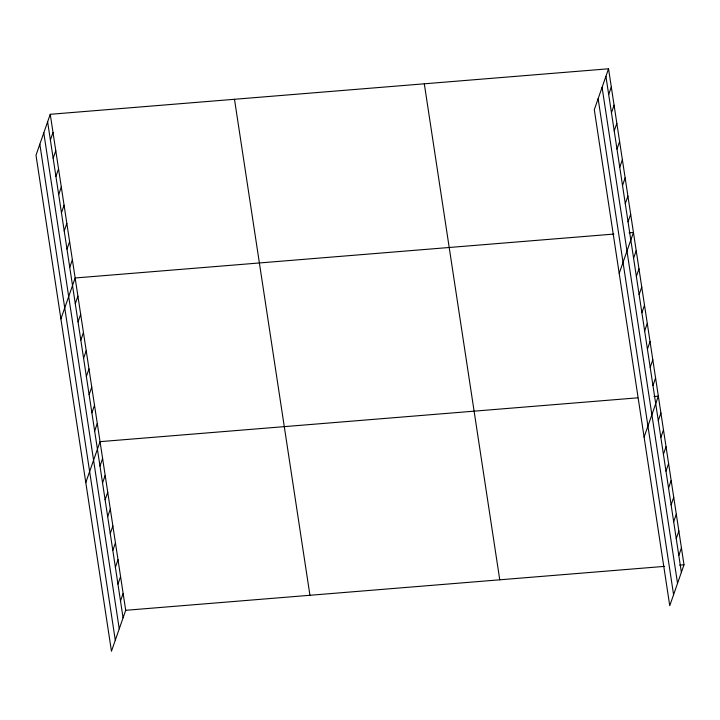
<?xml version="1.0" encoding="UTF-8"?>
<svg xmlns="http://www.w3.org/2000/svg" width="720" height="720" viewBox="0 0 720 720"><rect width="100%" height="100%" fill="white"/><g stroke="black" fill="none" stroke-linecap="round" stroke-linejoin="round"><path stroke-width="1.08" d="M50.247 114.3L36 155.205L111.456 651.213L125.703 610.299L50.247 114.3L608.544 68.787L684 564.795L669.753 605.7L594.297 109.701L608.544 68.787M50.382 140.031L53.01 132.48M53.154 158.22L55.782 150.669M55.917 176.4L58.545 168.858M58.689 194.589L61.317 187.047M61.452 212.778L64.08 205.236M64.215 230.967L66.843 223.416M66.987 249.147L69.615 241.605M69.75 267.336L72.378 259.794M60.903 318.888L75.15 277.983L613.935 234.063M75.285 303.714L77.913 296.163M78.048 321.903L80.676 314.352M80.82 340.083L83.448 332.541M83.583 358.272L86.211 350.73M86.355 376.461L88.983 368.91M89.118 394.65L91.746 387.099M91.881 412.83L94.509 405.288M94.653 431.019L97.281 423.477M85.797 482.571L100.044 441.657L637.758 397.827M99.981 466.074L102.609 458.523M102.546 482.931L105.174 475.389M105.111 499.797L107.739 492.255M107.676 516.663L110.304 509.121M110.25 533.529L112.878 525.978M112.815 550.395L115.443 542.844M115.38 567.252L118.008 559.71M117.945 584.118L120.573 576.576M120.51 600.984L123.138 593.433M608.688 94.518L611.316 86.976M611.451 112.707L614.079 105.165M614.214 130.896L616.842 123.345M616.986 149.085L619.614 141.534M619.749 167.265L622.377 159.723M622.521 185.454L625.149 177.912M625.284 203.643L627.912 196.092M628.047 221.832L630.675 214.281M619.2 273.384L633.447 232.47L629.109 232.821M633.582 258.201L636.21 250.659M636.354 276.39L638.982 268.839M639.117 294.579L641.745 287.028M641.889 312.759L644.508 305.217M644.652 330.948L647.28 323.406M647.415 349.137L650.043 341.586M650.187 367.326L652.815 359.775M652.95 385.506L655.578 377.964M644.103 437.058L658.35 396.153L654.012 396.504M658.287 420.561L660.915 413.01M660.852 437.427L663.48 429.876M663.417 454.284L666.045 446.742M665.982 471.15L668.61 463.608M668.547 488.016L671.175 480.474M671.112 504.882L673.74 497.331M673.677 521.748L676.305 514.197M676.242 538.605L678.87 531.063M678.807 555.471L681.435 547.929M125.703 610.299L664.488 566.379M679.662 565.146L684 564.795M605.916 76.329L681.372 572.337M602.082 87.345L677.538 583.344M598.131 98.685L673.587 594.693M424.305 83.808L499.761 579.807M234.486 99.279L309.942 595.287M47.619 121.842L123.075 617.85M43.785 132.858L119.241 628.857M39.834 144.198L115.29 640.206"/></g></svg>
